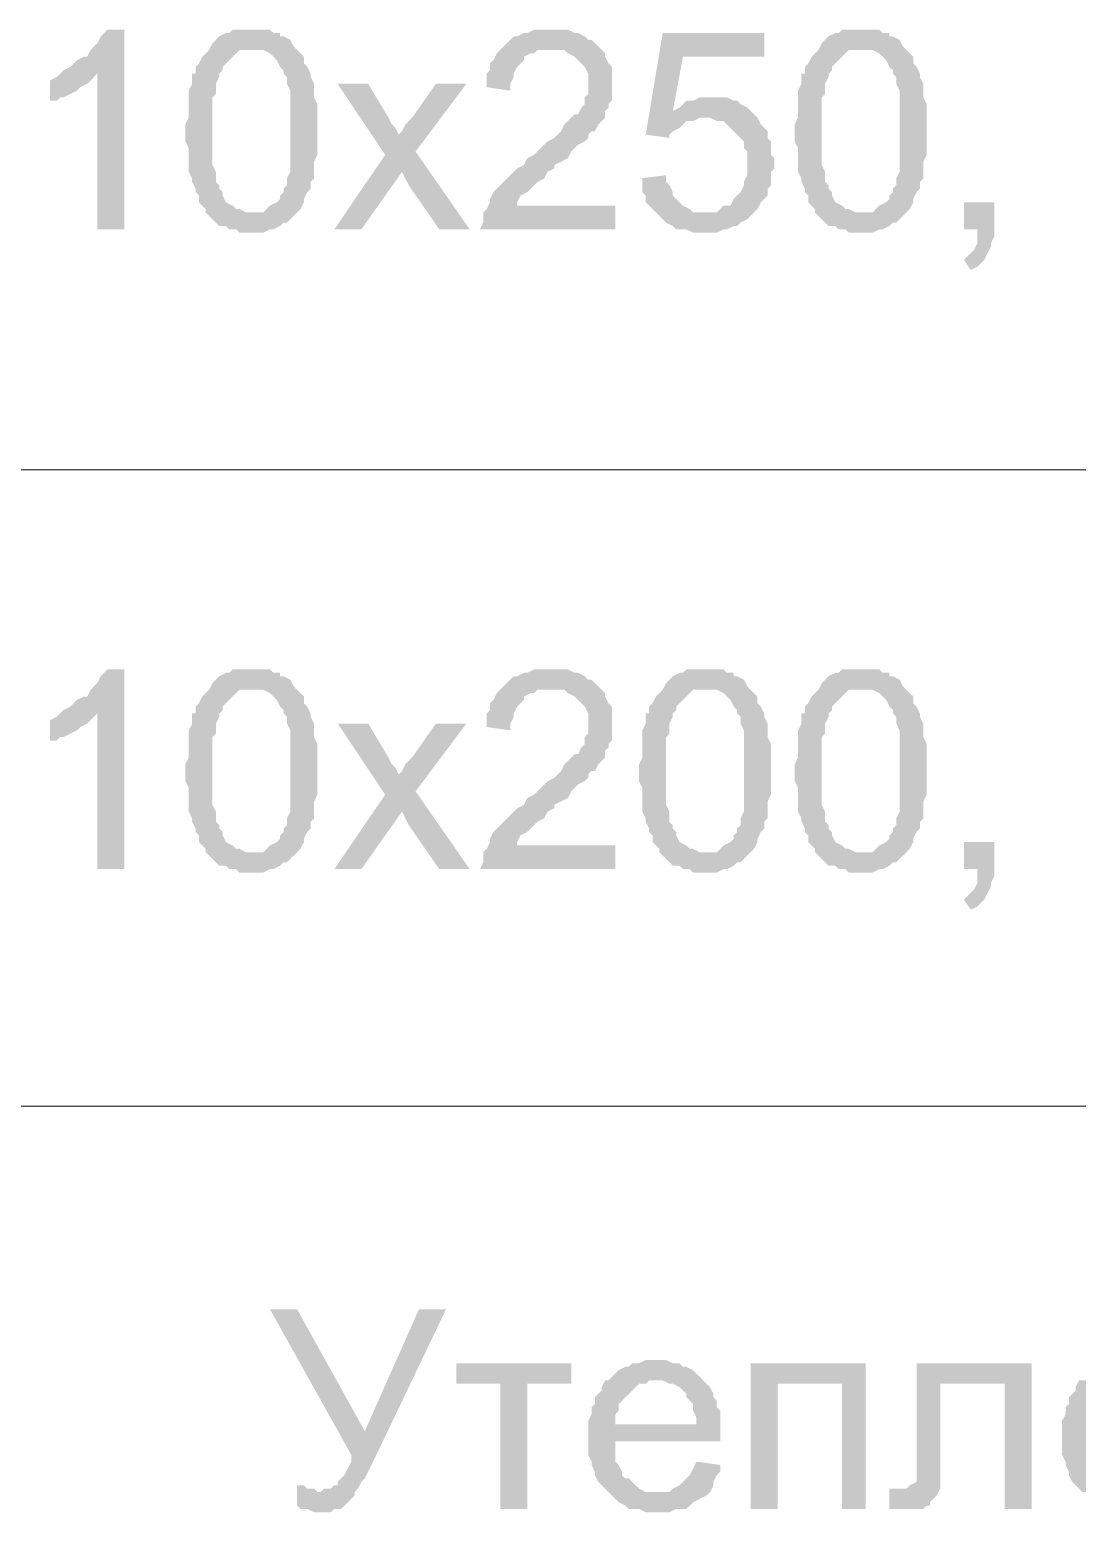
# Model space of a CAD drawing. Header units: millimetres. Extents: x -383313 to -161684, y -117025 to 99224.
# Drawn here: x -362378 to -361068, y -34186 to -32332 of the extents above; entities that cross this region are included whole.
import ezdxf

# ---------------------------------------------------------------- set-up
doc = ezdxf.new("R2010")
doc.units = ezdxf.units.MM
doc.header["$MEASUREMENT"] = 0
doc.layers.add('PDF_Geometry', color=7, linetype='Continuous')
doc.layers.add('PDF_Solid Fills', color=7, linetype='Continuous')

# ---------------------------------------------------------------- blocks, each defined once
blk = doc.blocks.new('A$Cf5759c35')
at = {"layer": 'PDF_Solid Fills'}
for points in [[(-3797.3, -14067.4), (-3818.5, -14067.4), (-3822.7, -14071.6), (-3826.9, -14075.8), (-3831.2, -14084.3), (-3835.4, -14088.5), (-3839.6, -14092.8), (-3843.9, -14101.2), (-3848.1, -14101.2), (-3856.6, -14105.5), (-3860.8, -14109.7), (-3865, -14113.9), (-3873.5, -14118.2), (-3831.2, -14122.4), (-3831.2, -14317.1), (-3797.3, -14317.1)], [(-3636.4, -14067.4), (-3636.4, -14067.4), (-3661.8, -14067.4), (-3666.1, -14071.6), (-3670.3, -14071.6), (-3678.8, -14075.8), (-3683, -14080.1), (-3683, -14080.1), (-3687.2, -14084.3), (-3691.5, -14092.8), (-3636.4, -14092.8), (-3636.4, -14092.8), (-3628, -14092.8), (-3623.7, -14092.8), (-3615.3, -14097), (-3611, -14101.2), (-3606.8, -14105.5), (-3602.6, -14113.9), (-3602.6, -14113.9), (-3598.3, -14118.2), (-3598.3, -14122.4), (-3594.1, -14126.6), (-3594.1, -14130.9), (-3594.1, -14135.1), (-3589.9, -14143.6), (-3589.9, -14152), (-3589.9, -14156.3), (-3589.9, -14164.7), (-3589.9, -14173.2), (-3589.9, -14185.9), (-3589.9, -14194.4), (-3589.9, -14194.4), (-3589.9, -14207.1), (-3589.9, -14215.5), (-3589.9, -14224), (-3589.9, -14232.5), (-3589.9, -14236.7), (-3589.9, -14245.2), (-3594.1, -14253.6), (-3594.1, -14257.9), (-3594.1, -14262.1), (-3598.3, -14266.3), (-3598.3, -14270.6), (-3602.6, -14274.8), (-3602.6, -14279), (-3606.8, -14283.3), (-3615.3, -14287.5), (-3619.5, -14291.7), (-3623.7, -14296), (-3632.2, -14296), (-3636.4, -14296), (-3691.5, -14300.2), (-3687.2, -14304.4), (-3683, -14308.7), (-3678.8, -14312.9), (-3670.3, -14312.9), (-3666.1, -14317.1), (-3657.6, -14317.1), (-3653.4, -14321.4), (-3644.9, -14321.4), (-3636.4, -14321.4), (-3636.4, -14321.4), (-3628, -14321.4), (-3623.7, -14321.4), (-3615.3, -14317.1), (-3611, -14317.1), (-3602.6, -14312.9), (-3598.3, -14308.7), (-3594.1, -14308.7), (-3589.9, -14304.4), (-3585.6, -14300.2), (-3581.4, -14296), (-3577.2, -14291.7), (-3572.9, -14283.3), (-3572.9, -14279), (-3568.7, -14270.6), (-3564.5, -14266.3), (-3564.5, -14262.1), (-3564.5, -14257.9), (-3560.2, -14253.6), (-3560.2, -14245.2), (-3560.2, -14240.9), (-3560.2, -14232.5), (-3556, -14224), (-3556, -14219.8), (-3556, -14211.3), (-3556, -14202.8), (-3556, -14194.4), (-3556, -14190.1), (-3556, -14181.7), (-3556, -14173.2), (-3556, -14164.7), (-3556, -14160.5), (-3560.2, -14152), (-3560.2, -14147.8), (-3560.2, -14139.3), (-3560.2, -14135.1), (-3564.5, -14126.6), (-3564.5, -14122.4), (-3568.7, -14113.9), (-3572.9, -14109.7), (-3572.9, -14101.2), (-3577.2, -14097), (-3577.2, -14097), (-3581.4, -14092.8), (-3585.6, -14088.5), (-3589.9, -14080.1), (-3598.3, -14075.8), (-3602.6, -14075.8), (-3602.6, -14071.6), (-3611, -14071.6), (-3615.3, -14067.4), (-3623.7, -14067.4), (-3632.2, -14067.4)], [(-3263.9, -14067.4), (-3285.1, -14067.4), (-3293.5, -14071.6), (-3297.8, -14071.6), (-3306.2, -14075.8), (-3310.5, -14075.8), (-3314.7, -14080.1), (-3318.9, -14084.3), (-3323.2, -14088.5), (-3327.4, -14092.8), (-3331.6, -14097), (-3335.9, -14105.5), (-3340.1, -14109.7), (-3340.1, -14118.2), (-3344.3, -14122.4), (-3344.3, -14130.9), (-3344.3, -14139.3), (-3314.7, -14143.6), (-3314.7, -14135.1), (-3310.5, -14126.6), (-3310.5, -14122.4), (-3306.2, -14113.9), (-3302, -14109.7), (-3297.8, -14105.5), (-3297.8, -14101.2), (-3289.3, -14097), (-3285.1, -14097), (-3280.8, -14092.8), (-3272.4, -14092.8), (-3263.9, -14092.8), (-3200.4, -14092.8), (-3208.9, -14084.3), (-3208.9, -14084.3), (-3213.1, -14080.1), (-3217.3, -14080.1), (-3221.6, -14075.8), (-3230, -14071.6), (-3234.3, -14071.6), (-3242.7, -14067.4), (-3247, -14067.4), (-3255.4, -14067.4)], [(-2997.2, -14071.6), (-3124.2, -14071.6), (-3145.4, -14198.6), (-3115.7, -14202.8), (-3115.7, -14198.6), (-3111.5, -14194.4), (-3103, -14190.1), (-3098.8, -14185.9), (-3098.8, -14185.9), (-3094.6, -14181.7), (-3086.1, -14181.7), (-3077.6, -14177.4), (-3073.4, -14177.4), (-3009.9, -14173.2), (-3009.9, -14173.2), (-3014.1, -14169), (-3111.5, -14169), (-3098.8, -14101.2), (-2997.2, -14101.2)], [(-2874.4, -14067.4), (-2874.4, -14067.4), (-2899.8, -14067.4), (-2904.1, -14071.6), (-2908.3, -14071.6), (-2916.8, -14075.8), (-2921, -14080.1), (-2921, -14080.1), (-2925.2, -14084.3), (-2929.5, -14092.8), (-2874.4, -14092.8), (-2874.4, -14092.8), (-2866, -14092.8), (-2861.7, -14092.8), (-2853.3, -14097), (-2849, -14101.2), (-2844.8, -14105.5), (-2840.6, -14113.9), (-2840.6, -14113.9), (-2836.3, -14118.2), (-2836.3, -14122.4), (-2832.1, -14126.6), (-2832.1, -14130.9), (-2832.1, -14135.1), (-2827.9, -14143.6), (-2827.9, -14152), (-2827.9, -14156.3), (-2827.9, -14164.7), (-2827.9, -14173.2), (-2827.9, -14185.9), (-2827.9, -14194.4), (-2827.9, -14194.4), (-2827.9, -14207.1), (-2827.9, -14215.5), (-2827.9, -14224), (-2827.9, -14232.5), (-2827.9, -14236.7), (-2827.9, -14245.2), (-2832.1, -14253.6), (-2832.1, -14257.9), (-2832.1, -14262.1), (-2836.3, -14266.3), (-2836.3, -14270.6), (-2840.6, -14274.8), (-2840.6, -14279), (-2844.8, -14283.3), (-2853.3, -14287.5), (-2857.5, -14291.7), (-2861.7, -14296), (-2870.2, -14296), (-2874.4, -14296), (-2929.5, -14300.2), (-2925.2, -14304.4), (-2921, -14308.7), (-2916.8, -14312.9), (-2908.3, -14312.9), (-2904.1, -14317.1), (-2895.6, -14317.1), (-2891.4, -14321.4), (-2882.9, -14321.4), (-2874.4, -14321.4), (-2874.4, -14321.4), (-2866, -14321.4), (-2861.7, -14321.4), (-2853.3, -14317.1), (-2849, -14317.1), (-2840.6, -14312.9), (-2836.3, -14308.7), (-2832.1, -14308.7), (-2827.9, -14304.4), (-2823.6, -14300.2), (-2819.4, -14296), (-2815.2, -14291.7), (-2810.9, -14283.3), (-2810.9, -14279), (-2806.7, -14270.6), (-2802.5, -14266.3), (-2802.5, -14262.1), (-2802.5, -14257.9), (-2798.2, -14253.6), (-2798.2, -14245.2), (-2798.2, -14240.9), (-2798.2, -14232.5), (-2794, -14224), (-2794, -14219.8), (-2794, -14211.3), (-2794, -14202.8), (-2794, -14194.4), (-2794, -14190.1), (-2794, -14181.7), (-2794, -14173.2), (-2794, -14164.7), (-2794, -14160.5), (-2798.2, -14152), (-2798.2, -14147.8), (-2798.2, -14139.3), (-2798.2, -14135.1), (-2802.5, -14126.6), (-2802.5, -14122.4), (-2806.7, -14113.9), (-2810.9, -14109.7), (-2810.9, -14101.2), (-2815.2, -14097), (-2815.2, -14097), (-2819.4, -14092.8), (-2823.6, -14088.5), (-2827.9, -14080.1), (-2836.3, -14075.8), (-2840.6, -14075.8), (-2840.6, -14071.6), (-2849, -14071.6), (-2853.3, -14067.4), (-2861.7, -14067.4), (-2870.2, -14067.4)], [(-3691.5, -14092.8), (-3695.7, -14097), (-3699.9, -14101.2), (-3704.2, -14109.7), (-3708.4, -14113.9), (-3708.4, -14122.4), (-3712.6, -14122.4), (-3712.6, -14130.9), (-3712.6, -14135.1), (-3716.9, -14143.6), (-3716.9, -14147.8), (-3716.9, -14156.3), (-3716.9, -14160.5), (-3716.9, -14169), (-3716.9, -14177.4), (-3721.1, -14185.9), (-3721.1, -14194.4), (-3721.1, -14198.6), (-3721.1, -14207.1), (-3716.9, -14215.5), (-3716.9, -14224), (-3716.9, -14232.5), (-3716.9, -14240.9), (-3716.9, -14245.2), (-3712.6, -14253.6), (-3712.6, -14257.9), (-3708.4, -14266.3), (-3708.4, -14270.6), (-3704.2, -14274.8), (-3704.2, -14283.3), (-3699.9, -14287.5), (-3695.7, -14291.7), (-3695.7, -14296), (-3691.5, -14300.2), (-3636.4, -14296), (-3640.7, -14296), (-3644.9, -14296), (-3653.4, -14291.7), (-3657.6, -14291.7), (-3661.8, -14287.5), (-3670.3, -14283.3), (-3674.5, -14274.8), (-3674.5, -14274.8), (-3674.5, -14270.6), (-3678.8, -14266.3), (-3678.8, -14262.1), (-3683, -14257.9), (-3683, -14249.4), (-3683, -14245.2), (-3687.2, -14236.7), (-3687.2, -14228.2), (-3687.2, -14219.8), (-3687.2, -14211.3), (-3687.2, -14202.8), (-3687.2, -14194.4), (-3687.2, -14185.9), (-3687.2, -14177.4), (-3687.2, -14169), (-3687.2, -14160.5), (-3687.2, -14152), (-3683, -14147.8), (-3683, -14139.3), (-3683, -14135.1), (-3678.8, -14126.6), (-3678.8, -14122.4), (-3674.5, -14118.2), (-3674.5, -14113.9), (-3670.3, -14109.7), (-3666.1, -14105.5), (-3661.8, -14101.2), (-3657.6, -14097), (-3653.4, -14092.8), (-3644.9, -14092.8), (-3636.4, -14092.8)], [(-3200.4, -14092.8), (-3263.9, -14092.8), (-3247, -14092.8), (-3242.7, -14097), (-3234.3, -14101.2), (-3230, -14105.5), (-3230, -14105.5), (-3225.8, -14109.7), (-3221.6, -14113.9), (-3217.3, -14122.4), (-3217.3, -14126.6), (-3217.3, -14135.1), (-3217.3, -14139.3), (-3217.3, -14147.8), (-3221.6, -14152), (-3221.6, -14160.5), (-3225.8, -14164.7), (-3230, -14173.2), (-3234.3, -14173.2), (-3238.5, -14177.4), (-3242.7, -14181.7), (-3247, -14185.9), (-3251.2, -14194.4), (-3255.4, -14198.6), (-3259.7, -14202.8), (-3268.1, -14207.1), (-3272.4, -14211.3), (-3280.8, -14219.8), (-3285.1, -14224), (-3293.5, -14228.2), (-3297.8, -14236.7), (-3306.2, -14240.9), (-3310.5, -14245.2), (-3314.7, -14249.4), (-3318.9, -14253.6), (-3323.2, -14257.9), (-3327.4, -14262.1), (-3331.6, -14266.3), (-3335.9, -14270.6), (-3340.1, -14279), (-3340.1, -14283.3), (-3344.3, -14291.7), (-3348.6, -14296), (-3348.6, -14296), (-3348.6, -14304.4), (-3348.6, -14308.7), (-3352.8, -14317.1), (-3183.5, -14317.1), (-3183.5, -14287.5), (-3306.2, -14287.5), (-3306.2, -14287.5), (-3306.2, -14283.3), (-3302, -14274.8), (-3293.5, -14270.6), (-3293.5, -14270.6), (-3289.3, -14266.3), (-3285.1, -14262.1), (-3280.8, -14257.9), (-3272.4, -14253.6), (-3268.1, -14245.2), (-3259.7, -14240.9), (-3259.7, -14236.7), (-3251.2, -14232.5), (-3242.7, -14228.2), (-3238.5, -14219.8), (-3234.3, -14215.5), (-3230, -14211.3), (-3221.6, -14207.1), (-3217.3, -14202.8), (-3217.3, -14198.6), (-3213.1, -14194.4), (-3208.9, -14194.4), (-3204.6, -14185.9), (-3200.4, -14181.7), (-3196.2, -14177.4), (-3196.2, -14169), (-3191.9, -14164.7), (-3191.9, -14160.5), (-3187.7, -14156.3), (-3187.7, -14147.8), (-3187.7, -14143.6), (-3187.7, -14135.1), (-3187.7, -14135.1), (-3187.7, -14126.6), (-3187.7, -14122.4), (-3187.7, -14113.9), (-3191.9, -14109.7), (-3196.2, -14101.2), (-3196.2, -14097)], [(-2929.5, -14092.8), (-2933.7, -14097), (-2937.9, -14101.2), (-2942.2, -14109.7), (-2946.4, -14113.9), (-2946.4, -14122.4), (-2950.6, -14122.4), (-2950.6, -14130.9), (-2950.6, -14135.1), (-2954.9, -14143.6), (-2954.9, -14147.8), (-2954.9, -14156.3), (-2954.9, -14160.5), (-2954.9, -14169), (-2954.9, -14177.4), (-2959.1, -14185.9), (-2959.1, -14194.4), (-2959.1, -14198.6), (-2959.1, -14207.1), (-2954.9, -14215.5), (-2954.9, -14224), (-2954.9, -14232.5), (-2954.9, -14240.9), (-2954.9, -14245.2), (-2950.6, -14253.6), (-2950.6, -14257.9), (-2946.4, -14266.3), (-2946.4, -14270.6), (-2942.2, -14274.8), (-2942.2, -14283.3), (-2937.9, -14287.5), (-2933.7, -14291.7), (-2933.7, -14296), (-2929.5, -14300.2), (-2874.4, -14296), (-2878.7, -14296), (-2882.9, -14296), (-2891.4, -14291.7), (-2895.6, -14291.7), (-2899.8, -14287.5), (-2908.3, -14283.3), (-2912.5, -14274.8), (-2912.5, -14274.8), (-2912.5, -14270.6), (-2916.8, -14266.3), (-2916.8, -14262.1), (-2921, -14257.9), (-2921, -14249.4), (-2921, -14245.2), (-2925.2, -14236.7), (-2925.2, -14228.2), (-2925.2, -14219.8), (-2925.2, -14211.3), (-2925.2, -14202.8), (-2925.2, -14194.4), (-2925.2, -14185.9), (-2925.2, -14177.4), (-2925.2, -14169), (-2925.2, -14160.5), (-2925.2, -14152), (-2921, -14147.8), (-2921, -14139.3), (-2921, -14135.1), (-2916.8, -14126.6), (-2916.8, -14122.4), (-2912.5, -14118.2), (-2912.5, -14113.9), (-2908.3, -14109.7), (-2904.1, -14105.5), (-2899.8, -14101.2), (-2895.6, -14097), (-2891.4, -14092.8), (-2882.9, -14092.8), (-2874.4, -14092.8)], [(-3873.5, -14118.2), (-3877.7, -14122.4), (-3882, -14126.6), (-3890.4, -14130.9), (-3890.4, -14160.5), (-3890.4, -14156.3), (-3882, -14156.3), (-3877.7, -14152), (-3873.5, -14152), (-3865, -14147.8), (-3856.6, -14143.6), (-3856.6, -14143.6), (-3852.3, -14139.3), (-3843.9, -14135.1), (-3839.6, -14130.9), (-3835.4, -14126.6), (-3831.2, -14122.4)], [(-3492.5, -14135.1), (-3530.6, -14135.1), (-3471.3, -14224), (-3450.2, -14245.2), (-3441.7, -14262.1), (-3403.6, -14317.1), (-3365.5, -14317.1), (-3433.2, -14219.8), (-3454.4, -14198.6), (-3454.4, -14198.6), (-3458.6, -14190.1), (-3462.9, -14185.9), (-3467.1, -14177.4)], [(-3369.7, -14135.1), (-3407.8, -14135.1), (-3437.5, -14177.4), (-3441.7, -14181.7), (-3445.9, -14185.9), (-3450.2, -14194.4), (-3454.4, -14198.6), (-3433.2, -14219.8)], [(-3064.9, -14152), (-3064.9, -14152), (-3077.6, -14152), (-3086.1, -14156.3), (-3094.6, -14156.3), (-3098.8, -14160.5), (-3103, -14164.7), (-3111.5, -14169), (-3014.1, -14169), (-3018.4, -14164.7), (-3026.8, -14160.5), (-3031.1, -14156.3), (-3035.3, -14156.3), (-3043.8, -14152), (-3048, -14152), (-3056.5, -14152)], [(-3009.9, -14173.2), (-3073.4, -14177.4), (-3064.9, -14177.4), (-3056.5, -14181.7), (-3048, -14181.7), (-3043.8, -14185.9), (-3039.5, -14190.1), (-3035.3, -14194.4), (-3031.1, -14198.6), (-3026.8, -14202.8), (-3022.6, -14207.1), (-3022.6, -14215.5), (-3018.4, -14219.8), (-3018.4, -14228.2), (-3018.4, -14236.7), (-3018.4, -14236.7), (-3018.4, -14240.9), (-3018.4, -14249.4), (-3022.6, -14257.9), (-3022.6, -14262.1), (-3026.8, -14270.6), (-3031.1, -14274.8), (-3035.3, -14279), (-3035.3, -14279), (-3039.5, -14287.5), (-3048, -14287.5), (-3052.2, -14291.7), (-3056.5, -14296), (-3064.9, -14296), (-3073.4, -14296), (-3009.9, -14296), (-3005.7, -14291.7), (-3005.7, -14291.7), (-3001.4, -14283.3), (-2997.2, -14279), (-2993, -14274.8), (-2993, -14266.3), (-2988.7, -14262.1), (-2988.7, -14253.6), (-2988.7, -14245.2), (-2984.5, -14240.9), (-2984.5, -14232.5), (-2984.5, -14228.2), (-2988.7, -14224), (-2988.7, -14215.5), (-2988.7, -14207.1), (-2993, -14202.8), (-2993, -14194.4), (-2997.2, -14190.1), (-3001.4, -14185.9), (-3005.7, -14177.4)], [(-3120, -14249.4), (-3153.8, -14253.6), (-3149.6, -14253.6), (-3149.6, -14270.6), (-3145.4, -14274.8), (-3145.4, -14283.3), (-3141.1, -14287.5), (-3136.9, -14291.7), (-3132.7, -14296), (-3128.4, -14300.2), (-3124.2, -14304.4), (-3120, -14308.7), (-3111.5, -14312.9), (-3107.3, -14317.1), (-3098.8, -14317.1), (-3094.6, -14317.1), (-3086.1, -14321.4), (-3077.6, -14321.4), (-3073.4, -14321.4), (-3069.2, -14321.4), (-3064.9, -14321.4), (-3056.5, -14321.4), (-3048, -14317.1), (-3043.8, -14317.1), (-3035.3, -14312.9), (-3031.1, -14312.9), (-3026.8, -14308.7), (-3018.4, -14304.4), (-3014.1, -14300.2), (-3009.9, -14296), (-3073.4, -14296), (-3073.4, -14296), (-3077.6, -14296), (-3086.1, -14296), (-3090.3, -14291.7), (-3098.8, -14287.5), (-3103, -14283.3), (-3107.3, -14279), (-3111.5, -14274.8), (-3111.5, -14270.6), (-3115.7, -14262.1), (-3120, -14257.9)], [(-2709.3, -14283.3), (-2747.4, -14283.3), (-2747.4, -14317.1), (-2730.5, -14317.1), (-2730.5, -14321.4), (-2730.5, -14329.8), (-2730.5, -14334.1), (-2734.7, -14342.5), (-2739, -14346.8), (-2743.2, -14351), (-2747.4, -14355.2), (-2739, -14367.9), (-2739, -14367.9), (-2730.5, -14363.7), (-2726.3, -14359.5), (-2722, -14355.2), (-2717.8, -14346.8), (-2717.8, -14346.8), (-2713.6, -14338.3), (-2713.6, -14334.1), (-2709.3, -14325.6), (-2709.3, -14317.1)], [(-3797.3, -14867.5), (-3818.5, -14867.5), (-3822.7, -14871.7), (-3826.9, -14875.9), (-3831.2, -14884.4), (-3835.4, -14888.6), (-3839.6, -14892.9), (-3843.9, -14901.3), (-3848.1, -14901.3), (-3856.6, -14905.6), (-3860.8, -14909.8), (-3865, -14914), (-3873.5, -14918.3), (-3831.2, -14922.5), (-3831.2, -15117.2), (-3797.3, -15117.2)], [(-3636.4, -14867.5), (-3636.4, -14867.5), (-3661.8, -14867.5), (-3666.1, -14871.7), (-3670.3, -14871.7), (-3678.8, -14875.9), (-3683, -14880.2), (-3683, -14880.2), (-3687.2, -14884.4), (-3691.5, -14892.9), (-3636.4, -14892.9), (-3636.4, -14892.9), (-3628, -14892.9), (-3623.7, -14892.9), (-3615.3, -14897.1), (-3611, -14901.3), (-3606.8, -14905.6), (-3602.6, -14914), (-3602.6, -14914), (-3598.3, -14918.3), (-3598.3, -14922.5), (-3594.1, -14926.7), (-3594.1, -14931), (-3594.1, -14935.2), (-3589.9, -14943.7), (-3589.9, -14952.1), (-3589.9, -14956.4), (-3589.9, -14964.8), (-3589.9, -14973.3), (-3589.9, -14986), (-3589.9, -14994.5), (-3589.9, -14994.5), (-3589.9, -15007.2), (-3589.9, -15015.6), (-3589.9, -15024.1), (-3589.9, -15032.6), (-3589.9, -15036.8), (-3589.9, -15045.3), (-3594.1, -15053.7), (-3594.1, -15058), (-3594.1, -15062.2), (-3598.3, -15066.4), (-3598.3, -15070.7), (-3602.6, -15074.9), (-3602.6, -15079.1), (-3606.8, -15083.4), (-3615.3, -15087.6), (-3619.5, -15091.8), (-3623.7, -15096.1), (-3632.2, -15096.1), (-3636.4, -15096.1), (-3691.5, -15100.3), (-3687.2, -15104.5), (-3683, -15108.8), (-3678.8, -15113), (-3670.3, -15113), (-3666.1, -15117.2), (-3657.6, -15117.2), (-3653.4, -15121.5), (-3644.9, -15121.5), (-3636.4, -15121.5), (-3636.4, -15121.5), (-3628, -15121.5), (-3623.7, -15121.5), (-3615.3, -15117.2), (-3611, -15117.2), (-3602.6, -15113), (-3598.3, -15108.8), (-3594.1, -15108.8), (-3589.9, -15104.5), (-3585.6, -15100.3), (-3581.4, -15096.1), (-3577.2, -15091.8), (-3572.9, -15083.4), (-3572.9, -15079.1), (-3568.7, -15070.7), (-3564.5, -15066.4), (-3564.5, -15062.2), (-3564.5, -15058), (-3560.2, -15053.7), (-3560.2, -15045.3), (-3560.2, -15041), (-3560.2, -15032.6), (-3556, -15024.1), (-3556, -15019.9), (-3556, -15011.4), (-3556, -15002.9), (-3556, -14994.5), (-3556, -14990.2), (-3556, -14981.8), (-3556, -14973.3), (-3556, -14964.8), (-3556, -14960.6), (-3560.2, -14952.1), (-3560.2, -14947.9), (-3560.2, -14939.4), (-3560.2, -14935.2), (-3564.5, -14926.7), (-3564.5, -14922.5), (-3568.7, -14914), (-3572.9, -14909.8), (-3572.9, -14901.3), (-3577.2, -14897.1), (-3577.2, -14897.1), (-3581.4, -14892.9), (-3585.6, -14888.6), (-3589.9, -14880.2), (-3598.3, -14875.9), (-3602.6, -14875.9), (-3602.6, -14871.7), (-3611, -14871.7), (-3615.3, -14867.5), (-3623.7, -14867.5), (-3632.2, -14867.5)], [(-3263.9, -14867.5), (-3285.1, -14867.5), (-3293.5, -14871.7), (-3297.8, -14871.7), (-3306.2, -14875.9), (-3310.5, -14875.9), (-3314.7, -14880.2), (-3318.9, -14884.4), (-3323.2, -14888.6), (-3327.4, -14892.9), (-3331.6, -14897.1), (-3335.9, -14905.6), (-3340.1, -14909.8), (-3340.1, -14918.3), (-3344.3, -14922.5), (-3344.3, -14931), (-3344.3, -14939.4), (-3314.7, -14943.7), (-3314.7, -14935.2), (-3310.5, -14926.7), (-3310.5, -14922.5), (-3306.2, -14914), (-3302, -14909.8), (-3297.8, -14905.6), (-3297.8, -14901.3), (-3289.3, -14897.1), (-3285.1, -14897.1), (-3280.8, -14892.9), (-3272.4, -14892.9), (-3263.9, -14892.9), (-3200.4, -14892.9), (-3208.9, -14884.4), (-3208.9, -14884.4), (-3213.1, -14880.2), (-3217.3, -14880.2), (-3221.6, -14875.9), (-3230, -14871.7), (-3234.3, -14871.7), (-3242.7, -14867.5), (-3247, -14867.5), (-3255.4, -14867.5)], [(-3069.2, -14867.5), (-3069.2, -14867.5), (-3094.6, -14867.5), (-3098.8, -14871.7), (-3103, -14871.7), (-3111.5, -14875.9), (-3115.7, -14880.2), (-3115.7, -14880.2), (-3120, -14884.4), (-3124.2, -14892.9), (-3069.2, -14892.9), (-3069.2, -14892.9), (-3060.7, -14892.9), (-3056.5, -14892.9), (-3048, -14897.1), (-3043.8, -14901.3), (-3039.5, -14905.6), (-3035.3, -14914), (-3035.3, -14914), (-3031.1, -14918.3), (-3031.1, -14922.5), (-3026.8, -14926.7), (-3026.8, -14931), (-3026.8, -14935.2), (-3022.6, -14943.7), (-3022.6, -14952.1), (-3022.6, -14956.4), (-3022.6, -14964.8), (-3022.6, -14973.3), (-3022.6, -14986), (-3022.6, -14994.5), (-3022.6, -14994.5), (-3022.6, -15007.2), (-3022.6, -15015.6), (-3022.6, -15024.1), (-3022.6, -15032.6), (-3022.6, -15036.8), (-3022.6, -15045.3), (-3026.8, -15053.7), (-3026.8, -15058), (-3026.8, -15062.2), (-3031.1, -15066.4), (-3031.1, -15070.7), (-3035.3, -15074.9), (-3035.3, -15079.1), (-3039.5, -15083.4), (-3048, -15087.6), (-3052.2, -15091.8), (-3056.5, -15096.1), (-3064.9, -15096.1), (-3069.2, -15096.1), (-3124.2, -15100.3), (-3120, -15104.5), (-3115.7, -15108.8), (-3111.5, -15113), (-3103, -15113), (-3098.8, -15117.2), (-3090.3, -15117.2), (-3086.1, -15121.5), (-3077.6, -15121.5), (-3069.2, -15121.5), (-3069.2, -15121.5), (-3060.7, -15121.5), (-3056.5, -15121.5), (-3048, -15117.2), (-3043.8, -15117.2), (-3035.3, -15113), (-3031.1, -15108.8), (-3026.8, -15108.8), (-3022.6, -15104.5), (-3018.4, -15100.3), (-3014.1, -15096.1), (-3009.9, -15091.8), (-3005.7, -15083.4), (-3005.7, -15079.1), (-3001.4, -15070.7), (-2997.2, -15066.4), (-2997.2, -15062.2), (-2997.2, -15058), (-2993, -15053.7), (-2993, -15045.3), (-2993, -15041), (-2993, -15032.6), (-2988.7, -15024.1), (-2988.7, -15019.9), (-2988.7, -15011.4), (-2988.7, -15002.9), (-2988.7, -14994.5), (-2988.7, -14990.2), (-2988.7, -14981.8), (-2988.7, -14973.3), (-2988.7, -14964.8), (-2988.7, -14960.6), (-2993, -14952.1), (-2993, -14947.9), (-2993, -14939.4), (-2993, -14935.2), (-2997.2, -14926.7), (-2997.2, -14922.5), (-3001.4, -14914), (-3005.7, -14909.8), (-3005.7, -14901.3), (-3009.9, -14897.1), (-3009.9, -14897.1), (-3014.1, -14892.9), (-3018.4, -14888.6), (-3022.6, -14880.2), (-3031.1, -14875.9), (-3035.3, -14875.9), (-3035.3, -14871.7), (-3043.8, -14871.7), (-3048, -14867.5), (-3056.5, -14867.5), (-3064.9, -14867.5)], [(-2874.4, -14867.5), (-2874.4, -14867.5), (-2899.8, -14867.5), (-2904.1, -14871.7), (-2908.3, -14871.7), (-2916.8, -14875.9), (-2921, -14880.2), (-2921, -14880.2), (-2925.2, -14884.4), (-2929.5, -14892.9), (-2874.4, -14892.9), (-2874.4, -14892.9), (-2866, -14892.9), (-2861.7, -14892.9), (-2853.3, -14897.1), (-2849, -14901.3), (-2844.8, -14905.6), (-2840.6, -14914), (-2840.6, -14914), (-2836.3, -14918.3), (-2836.3, -14922.5), (-2832.1, -14926.7), (-2832.1, -14931), (-2832.1, -14935.2), (-2827.9, -14943.7), (-2827.9, -14952.1), (-2827.9, -14956.4), (-2827.9, -14964.8), (-2827.9, -14973.3), (-2827.9, -14986), (-2827.9, -14994.5), (-2827.9, -14994.5), (-2827.9, -15007.2), (-2827.9, -15015.6), (-2827.9, -15024.1), (-2827.9, -15032.6), (-2827.9, -15036.8), (-2827.9, -15045.3), (-2832.1, -15053.7), (-2832.1, -15058), (-2832.1, -15062.2), (-2836.3, -15066.4), (-2836.3, -15070.7), (-2840.6, -15074.9), (-2840.6, -15079.1), (-2844.8, -15083.4), (-2853.3, -15087.6), (-2857.5, -15091.8), (-2861.7, -15096.1), (-2870.2, -15096.1), (-2874.4, -15096.1), (-2929.5, -15100.3), (-2925.2, -15104.5), (-2921, -15108.8), (-2916.8, -15113), (-2908.3, -15113), (-2904.1, -15117.2), (-2895.6, -15117.2), (-2891.4, -15121.5), (-2882.9, -15121.5), (-2874.4, -15121.5), (-2874.4, -15121.5), (-2866, -15121.5), (-2861.7, -15121.5), (-2853.3, -15117.2), (-2849, -15117.2), (-2840.6, -15113), (-2836.3, -15108.8), (-2832.1, -15108.8), (-2827.9, -15104.5), (-2823.6, -15100.3), (-2819.4, -15096.1), (-2815.2, -15091.8), (-2810.9, -15083.4), (-2810.9, -15079.1), (-2806.7, -15070.7), (-2802.5, -15066.4), (-2802.5, -15062.2), (-2802.5, -15058), (-2798.2, -15053.7), (-2798.2, -15045.3), (-2798.2, -15041), (-2798.2, -15032.6), (-2794, -15024.1), (-2794, -15019.9), (-2794, -15011.4), (-2794, -15002.9), (-2794, -14994.5), (-2794, -14990.2), (-2794, -14981.8), (-2794, -14973.3), (-2794, -14964.8), (-2794, -14960.6), (-2798.2, -14952.1), (-2798.2, -14947.9), (-2798.2, -14939.4), (-2798.2, -14935.2), (-2802.5, -14926.7), (-2802.5, -14922.5), (-2806.7, -14914), (-2810.9, -14909.8), (-2810.9, -14901.3), (-2815.2, -14897.1), (-2815.2, -14897.1), (-2819.4, -14892.9), (-2823.6, -14888.6), (-2827.9, -14880.2), (-2836.3, -14875.9), (-2840.6, -14875.9), (-2840.6, -14871.7), (-2849, -14871.7), (-2853.3, -14867.5), (-2861.7, -14867.5), (-2870.2, -14867.5)], [(-3691.5, -14892.9), (-3695.7, -14897.1), (-3699.9, -14901.3), (-3704.2, -14909.8), (-3708.4, -14914), (-3708.4, -14922.5), (-3712.6, -14922.5), (-3712.6, -14931), (-3712.6, -14935.2), (-3716.9, -14943.7), (-3716.9, -14947.9), (-3716.9, -14956.4), (-3716.9, -14960.6), (-3716.9, -14969.1), (-3716.9, -14977.5), (-3721.1, -14986), (-3721.1, -14994.5), (-3721.1, -14998.7), (-3721.1, -15007.2), (-3716.9, -15015.6), (-3716.9, -15024.1), (-3716.9, -15032.6), (-3716.9, -15041), (-3716.9, -15045.3), (-3712.6, -15053.7), (-3712.6, -15058), (-3708.4, -15066.4), (-3708.4, -15070.7), (-3704.2, -15074.9), (-3704.2, -15083.4), (-3699.9, -15087.6), (-3695.7, -15091.8), (-3695.7, -15096.1), (-3691.5, -15100.3), (-3636.4, -15096.1), (-3640.7, -15096.1), (-3644.9, -15096.1), (-3653.4, -15091.8), (-3657.6, -15091.8), (-3661.8, -15087.6), (-3670.3, -15083.4), (-3674.5, -15074.9), (-3674.5, -15074.9), (-3674.5, -15070.7), (-3678.8, -15066.4), (-3678.8, -15062.2), (-3683, -15058), (-3683, -15049.5), (-3683, -15045.3), (-3687.2, -15036.8), (-3687.2, -15028.3), (-3687.2, -15019.9), (-3687.2, -15011.4), (-3687.2, -15002.9), (-3687.2, -14994.5), (-3687.2, -14986), (-3687.2, -14977.5), (-3687.2, -14969.1), (-3687.2, -14960.6), (-3687.2, -14952.1), (-3683, -14947.9), (-3683, -14939.4), (-3683, -14935.2), (-3678.8, -14926.7), (-3678.8, -14922.5), (-3674.5, -14918.3), (-3674.5, -14914), (-3670.3, -14909.8), (-3666.1, -14905.6), (-3661.8, -14901.3), (-3657.6, -14897.1), (-3653.4, -14892.9), (-3644.9, -14892.9), (-3636.4, -14892.9)], [(-3200.4, -14892.9), (-3263.9, -14892.9), (-3247, -14892.9), (-3242.7, -14897.1), (-3234.3, -14901.3), (-3230, -14905.6), (-3230, -14905.6), (-3225.8, -14909.8), (-3221.6, -14914), (-3217.3, -14922.5), (-3217.3, -14926.7), (-3217.3, -14935.2), (-3217.3, -14939.4), (-3217.3, -14947.9), (-3221.6, -14952.1), (-3221.6, -14960.6), (-3225.8, -14964.8), (-3230, -14973.3), (-3234.3, -14973.3), (-3238.5, -14977.5), (-3242.7, -14981.8), (-3247, -14986), (-3251.2, -14994.5), (-3255.4, -14998.7), (-3259.7, -15002.9), (-3268.1, -15007.2), (-3272.4, -15011.4), (-3280.8, -15019.9), (-3285.1, -15024.1), (-3293.5, -15028.3), (-3297.8, -15036.8), (-3306.2, -15041), (-3310.5, -15045.3), (-3314.7, -15049.5), (-3318.9, -15053.7), (-3323.2, -15058), (-3327.4, -15062.2), (-3331.6, -15066.4), (-3335.9, -15070.7), (-3340.1, -15079.1), (-3340.1, -15083.4), (-3344.3, -15091.8), (-3348.6, -15096.1), (-3348.6, -15096.1), (-3348.6, -15104.5), (-3348.6, -15108.8), (-3352.8, -15117.2), (-3183.5, -15117.2), (-3183.5, -15087.6), (-3306.2, -15087.6), (-3306.2, -15087.6), (-3306.2, -15083.4), (-3302, -15074.9), (-3293.5, -15070.7), (-3293.5, -15070.7), (-3289.3, -15066.4), (-3285.1, -15062.2), (-3280.8, -15058), (-3272.4, -15053.7), (-3268.1, -15045.3), (-3259.7, -15041), (-3259.7, -15036.8), (-3251.2, -15032.6), (-3242.7, -15028.3), (-3238.5, -15019.9), (-3234.3, -15015.6), (-3230, -15011.4), (-3221.6, -15007.2), (-3217.3, -15002.9), (-3217.3, -14998.7), (-3213.1, -14994.5), (-3208.9, -14994.5), (-3204.6, -14986), (-3200.4, -14981.8), (-3196.2, -14977.5), (-3196.2, -14969.1), (-3191.9, -14964.8), (-3191.9, -14960.6), (-3187.7, -14956.4), (-3187.7, -14947.9), (-3187.7, -14943.7), (-3187.7, -14935.2), (-3187.7, -14935.2), (-3187.7, -14926.7), (-3187.7, -14922.5), (-3187.7, -14914), (-3191.9, -14909.8), (-3196.2, -14901.3), (-3196.2, -14897.1)], [(-3124.2, -14892.9), (-3128.4, -14897.1), (-3132.7, -14901.3), (-3136.9, -14909.8), (-3141.1, -14914), (-3141.1, -14922.5), (-3145.4, -14922.5), (-3145.4, -14931), (-3145.4, -14935.2), (-3149.6, -14943.7), (-3149.6, -14947.9), (-3149.6, -14956.4), (-3149.6, -14960.6), (-3149.6, -14969.1), (-3149.6, -14977.5), (-3153.8, -14986), (-3153.8, -14994.5), (-3153.8, -14998.7), (-3153.8, -15007.2), (-3149.6, -15015.6), (-3149.6, -15024.1), (-3149.6, -15032.6), (-3149.6, -15041), (-3149.6, -15045.3), (-3145.4, -15053.7), (-3145.4, -15058), (-3141.1, -15066.4), (-3141.1, -15070.7), (-3136.9, -15074.9), (-3136.9, -15083.4), (-3132.7, -15087.6), (-3128.4, -15091.8), (-3128.4, -15096.1), (-3124.2, -15100.3), (-3069.2, -15096.1), (-3073.4, -15096.1), (-3077.6, -15096.1), (-3086.1, -15091.8), (-3090.3, -15091.8), (-3094.6, -15087.6), (-3103, -15083.4), (-3107.3, -15074.9), (-3107.3, -15074.9), (-3107.3, -15070.7), (-3111.5, -15066.4), (-3111.5, -15062.2), (-3115.7, -15058), (-3115.7, -15049.5), (-3115.7, -15045.3), (-3120, -15036.8), (-3120, -15028.3), (-3120, -15019.9), (-3120, -15011.4), (-3120, -15002.9), (-3120, -14994.5), (-3120, -14986), (-3120, -14977.5), (-3120, -14969.1), (-3120, -14960.6), (-3120, -14952.1), (-3115.7, -14947.9), (-3115.7, -14939.4), (-3115.7, -14935.2), (-3111.5, -14926.7), (-3111.5, -14922.5), (-3107.3, -14918.3), (-3107.3, -14914), (-3103, -14909.8), (-3098.8, -14905.6), (-3094.6, -14901.3), (-3090.3, -14897.1), (-3086.1, -14892.9), (-3077.6, -14892.9), (-3069.2, -14892.9)], [(-2929.5, -14892.9), (-2933.7, -14897.1), (-2937.9, -14901.3), (-2942.2, -14909.8), (-2946.4, -14914), (-2946.4, -14922.5), (-2950.6, -14922.5), (-2950.6, -14931), (-2950.6, -14935.2), (-2954.9, -14943.7), (-2954.9, -14947.9), (-2954.9, -14956.4), (-2954.9, -14960.6), (-2954.9, -14969.1), (-2954.9, -14977.5), (-2959.1, -14986), (-2959.1, -14994.5), (-2959.1, -14998.7), (-2959.1, -15007.2), (-2954.9, -15015.6), (-2954.9, -15024.1), (-2954.9, -15032.6), (-2954.9, -15041), (-2954.9, -15045.3), (-2950.6, -15053.7), (-2950.6, -15058), (-2946.4, -15066.4), (-2946.4, -15070.7), (-2942.2, -15074.9), (-2942.2, -15083.4), (-2937.9, -15087.6), (-2933.7, -15091.8), (-2933.7, -15096.1), (-2929.5, -15100.3), (-2874.4, -15096.1), (-2878.7, -15096.1), (-2882.9, -15096.1), (-2891.4, -15091.8), (-2895.6, -15091.8), (-2899.8, -15087.6), (-2908.3, -15083.4), (-2912.5, -15074.9), (-2912.5, -15074.9), (-2912.5, -15070.7), (-2916.8, -15066.4), (-2916.8, -15062.2), (-2921, -15058), (-2921, -15049.5), (-2921, -15045.3), (-2925.2, -15036.8), (-2925.2, -15028.3), (-2925.2, -15019.9), (-2925.2, -15011.4), (-2925.2, -15002.9), (-2925.2, -14994.5), (-2925.2, -14986), (-2925.2, -14977.5), (-2925.2, -14969.1), (-2925.2, -14960.6), (-2925.2, -14952.1), (-2921, -14947.9), (-2921, -14939.4), (-2921, -14935.2), (-2916.8, -14926.7), (-2916.8, -14922.5), (-2912.5, -14918.3), (-2912.5, -14914), (-2908.3, -14909.8), (-2904.1, -14905.6), (-2899.8, -14901.3), (-2895.6, -14897.1), (-2891.4, -14892.9), (-2882.9, -14892.9), (-2874.4, -14892.9)], [(-3873.5, -14918.3), (-3877.7, -14922.5), (-3882, -14926.7), (-3890.4, -14931), (-3890.4, -14960.6), (-3890.4, -14956.4), (-3882, -14956.4), (-3877.7, -14952.1), (-3873.5, -14952.1), (-3865, -14947.9), (-3856.6, -14943.7), (-3856.6, -14943.7), (-3852.3, -14939.4), (-3843.9, -14935.2), (-3839.6, -14931), (-3835.4, -14926.7), (-3831.2, -14922.5)], [(-3492.5, -14935.2), (-3530.6, -14935.2), (-3471.3, -15024.1), (-3450.2, -15045.3), (-3441.7, -15062.2), (-3403.6, -15117.2), (-3365.5, -15117.2), (-3433.2, -15019.9), (-3454.4, -14998.7), (-3454.4, -14998.7), (-3458.6, -14990.2), (-3462.9, -14986), (-3467.1, -14977.5)], [(-3369.7, -14935.2), (-3407.8, -14935.2), (-3437.5, -14977.5), (-3441.7, -14981.8), (-3445.9, -14986), (-3450.2, -14994.5), (-3454.4, -14998.7), (-3433.2, -15019.9)], [(-2709.3, -15083.4), (-2747.4, -15083.4), (-2747.4, -15117.2), (-2730.5, -15117.2), (-2730.5, -15121.5), (-2730.5, -15129.9), (-2730.5, -15134.2), (-2734.7, -15142.6), (-2739, -15146.9), (-2743.2, -15151.1), (-2747.4, -15155.3), (-2739, -15168), (-2739, -15168), (-2730.5, -15163.8), (-2726.3, -15159.6), (-2722, -15155.3), (-2717.8, -15146.9), (-2717.8, -15146.9), (-2713.6, -15138.4), (-2713.6, -15134.2), (-2709.3, -15125.7), (-2709.3, -15117.2)], [(-3395.1, -15667.6), (-3429, -15667.6), (-3496.7, -15820), (-3513.7, -15849.6), (-3513.7, -15858.1), (-3517.9, -15866.5), (-3522.1, -15875), (-3526.4, -15879.2), (-3530.6, -15883.5), (-3530.6, -15887.7), (-3534.8, -15887.7), (-3539.1, -15891.9), (-3547.5, -15891.9), (-3551.8, -15896.2), (-3509.4, -15896.2), (-3505.2, -15891.9), (-3501, -15883.5), (-3496.7, -15879.2), (-3492.5, -15870.8), (-3488.3, -15862.3)], [(-3238.5, -15735.3), (-3382.4, -15735.3), (-3382.4, -15760.7), (-3327.4, -15760.7), (-3327.4, -15917.3), (-3293.5, -15917.3), (-3293.5, -15760.7), (-3238.5, -15760.7)], [(-3132.7, -15731.1), (-3132.7, -15731.1), (-3145.4, -15731.1), (-3153.8, -15735.3), (-3162.3, -15735.3), (-3166.5, -15739.5), (-3170.8, -15739.5), (-3179.2, -15743.8), (-3183.5, -15748), (-3187.7, -15752.2), (-3191.9, -15756.5), (-3132.7, -15756.5), (-3128.4, -15756.5), (-3124.2, -15756.5), (-3115.7, -15760.7), (-3111.5, -15760.7), (-3103, -15764.9), (-3098.8, -15769.2), (-3094.6, -15773.4), (-3094.6, -15777.6), (-3090.3, -15781.9), (-3086.1, -15786.1), (-3086.1, -15794.6), (-3081.9, -15803), (-3081.9, -15811.5), (-3183.5, -15811.5), (-3052.2, -15811.5), (-3052.2, -15803), (-3052.2, -15794.6), (-3056.5, -15790.3), (-3056.5, -15781.9), (-3060.7, -15777.6), (-3060.7, -15773.4), (-3064.9, -15764.9), (-3069.2, -15760.7), (-3073.4, -15756.5), (-3077.6, -15752.2), (-3081.9, -15748), (-3086.1, -15743.8), (-3094.6, -15739.5), (-3098.8, -15739.5), (-3103, -15735.3), (-3111.5, -15735.3), (-3120, -15731.1), (-3124.2, -15731.1)], [(-2870.2, -15735.3), (-3014.1, -15735.3), (-3014.1, -15917.3), (-2980.3, -15917.3), (-2980.3, -15760.7), (-2899.8, -15760.7)], [(-2662.8, -15735.3), (-2806.7, -15735.3), (-2806.7, -15883.5), (-2806.7, -15883.5), (-2815.2, -15887.7), (-2815.2, -15887.7), (-2819.4, -15891.9), (-2827.9, -15891.9), (-2840.6, -15891.9), (-2840.6, -15917.3), (-2836.3, -15917.3), (-2827.9, -15917.3), (-2823.6, -15917.3), (-2815.2, -15917.3), (-2815.2, -15917.3), (-2806.7, -15917.3), (-2798.2, -15917.3), (-2794, -15913.1), (-2789.8, -15913.1), (-2789.8, -15908.9), (-2785.5, -15904.6), (-2781.3, -15900.4), (-2777.1, -15891.9), (-2777.1, -15887.7), (-2777.1, -15883.5), (-2777.1, -15879.2), (-2777.1, -15870.8), (-2777.1, -15862.3), (-2777.1, -15853.8), (-2777.1, -15760.7), (-2696.6, -15760.7)], [(-3191.9, -15756.5), (-3196.2, -15756.5), (-3200.4, -15764.9), (-3200.4, -15769.2), (-3204.6, -15773.4), (-3208.9, -15777.6), (-3208.9, -15786.1), (-3213.1, -15790.3), (-3213.1, -15798.8), (-3217.3, -15807.3), (-3217.3, -15811.5), (-3217.3, -15820), (-3217.3, -15828.4), (-3217.3, -15836.9), (-3217.3, -15841.1), (-3217.3, -15849.6), (-3213.1, -15858.1), (-3213.1, -15862.3), (-3208.9, -15870.8), (-3208.9, -15875), (-3204.6, -15883.5), (-3200.4, -15887.7), (-3196.2, -15891.9), (-3191.9, -15896.2), (-3132.7, -15896.2), (-3132.7, -15896.2), (-3141.1, -15896.2), (-3145.4, -15896.2), (-3153.8, -15891.9), (-3158.1, -15887.7), (-3162.3, -15883.5), (-3166.5, -15879.2), (-3170.8, -15879.2), (-3175, -15875), (-3175, -15870.8), (-3179.2, -15862.3), (-3183.5, -15858.1), (-3183.5, -15849.6), (-3183.5, -15841.1), (-3183.5, -15832.7), (-3052.2, -15832.7), (-3052.2, -15832.7), (-3052.2, -15828.4), (-3052.2, -15820), (-3052.2, -15811.5), (-3183.5, -15811.5), (-3183.5, -15807.3), (-3183.5, -15798.8), (-3179.2, -15794.6), (-3179.2, -15786.1), (-3175, -15781.9), (-3170.8, -15777.6), (-3166.5, -15773.4), (-3162.3, -15769.2), (-3158.1, -15764.9), (-3153.8, -15760.7), (-3145.4, -15760.7), (-3141.1, -15756.5), (-3132.7, -15756.5)], [(-2599.3, -15756.5), (-2603.5, -15756.5), (-2607.7, -15764.9), (-2607.7, -15769.2), (-2612, -15773.4), (-2616.2, -15777.6), (-2616.2, -15786.1), (-2620.4, -15790.3), (-2620.4, -15798.8), (-2624.7, -15807.3), (-2624.7, -15811.5), (-2624.7, -15820), (-2624.7, -15828.4), (-2624.7, -15836.9), (-2624.7, -15841.1), (-2624.7, -15849.6), (-2620.4, -15858.1), (-2620.4, -15862.3), (-2616.2, -15870.8), (-2616.2, -15875), (-2612, -15883.5), (-2607.7, -15887.7), (-2603.5, -15891.9), (-2599.3, -15896.2), (-2540, -15896.2), (-2540, -15896.2), (-2548.5, -15896.2), (-2552.7, -15896.2), (-2561.2, -15891.9), (-2565.4, -15887.7), (-2569.6, -15883.5), (-2573.9, -15879.2), (-2578.1, -15879.2), (-2582.3, -15875), (-2582.3, -15870.8), (-2586.6, -15862.3), (-2590.8, -15858.1), (-2590.8, -15849.6), (-2590.8, -15841.1), (-2590.8, -15832.7), (-2459.6, -15832.7), (-2459.6, -15832.7), (-2459.6, -15828.4), (-2459.6, -15820), (-2459.6, -15811.5), (-2590.8, -15811.5), (-2590.8, -15807.3), (-2590.8, -15798.8), (-2586.6, -15794.6), (-2586.6, -15786.1), (-2582.3, -15781.9), (-2578.1, -15777.6), (-2573.9, -15773.4), (-2569.6, -15769.2), (-2565.4, -15764.9), (-2561.2, -15760.7), (-2552.7, -15760.7), (-2548.5, -15756.5), (-2540, -15756.5)], [(-3081.9, -15858.1), (-3081.9, -15858.1), (-3086.1, -15866.5), (-3090.3, -15875), (-3094.6, -15879.2), (-3098.8, -15883.5), (-3103, -15887.7), (-3103, -15887.7), (-3111.5, -15891.9), (-3115.7, -15896.2), (-3124.2, -15896.2), (-3132.7, -15896.2), (-3191.9, -15896.2), (-3191.9, -15896.2), (-3187.7, -15900.4), (-3183.5, -15904.6), (-3179.2, -15908.9), (-3170.8, -15913.1), (-3166.5, -15917.3), (-3158.1, -15917.3), (-3153.8, -15917.3), (-3145.4, -15921.6), (-3136.9, -15921.6), (-3132.7, -15921.6), (-3132.7, -15921.6), (-3124.2, -15921.6), (-3115.7, -15921.6), (-3107.3, -15917.3), (-3103, -15917.3), (-3094.6, -15917.3), (-3090.3, -15913.1), (-3086.1, -15908.9), (-3077.6, -15904.6), (-3077.6, -15904.6), (-3069.2, -15900.4), (-3064.9, -15896.2), (-3060.7, -15887.7), (-3060.7, -15883.5), (-3056.5, -15875), (-3052.2, -15870.8), (-3052.2, -15862.3)], [(-3581.4, -15887.7), (-3581.4, -15913.1), (-3577.2, -15917.3), (-3568.7, -15917.3), (-3560.2, -15921.6), (-3556, -15921.6), (-3547.5, -15921.6), (-3547.5, -15921.6), (-3539.1, -15921.6), (-3534.8, -15917.3), (-3526.4, -15917.3), (-3522.1, -15913.1), (-3517.9, -15908.9), (-3517.9, -15908.9), (-3513.7, -15904.6), (-3509.4, -15900.4), (-3509.4, -15896.2), (-3551.8, -15896.2), (-3556, -15896.2), (-3560.2, -15891.9), (-3568.7, -15891.9), (-3572.9, -15887.7)]]:
    blk.add_hatch(color=8, dxfattribs=at).paths.add_polyline_path(points)
at = {"layer": 'PDF_Geometry', "color": 8, "lineweight": 13}
for points in [[(-13500.1, -14617.7), (4999.4, -14617.7)], [(-13500.1, -15413.6), (4999.4, -15413.6)]]:
    blk.add_lwpolyline(points, dxfattribs=at)
at = {"layer": 'PDF_Solid Fills', "color": 8, "lineweight": 13}
for points in [[(-3471.3, -14224), (-3534.8, -14317.1), (-3450.2, -14245.2), (-3501, -14317.1)], [(-3471.3, -15024.1), (-3534.8, -15117.2), (-3450.2, -15045.3), (-3501, -15117.2)], [(-3581.4, -15667.6), (-3615.3, -15667.6), (-3496.7, -15820), (-3513.7, -15849.6)], [(-2870.2, -15735.3), (-2899.8, -15760.7), (-2870.2, -15917.3), (-2899.8, -15917.3)], [(-2662.8, -15735.3), (-2696.6, -15760.7), (-2662.8, -15917.3), (-2696.6, -15917.3)]]:
    blk.add_solid(points, dxfattribs=at)

msp = doc.modelspace()

# ---------------------------------------------------------------- block references
at = {"ltscale": 100}
msp.add_blockref('A$Cf5759c35', (-358461.97282, -18264.93104), dxfattribs=at)

doc.saveas('drawing.dxf')
